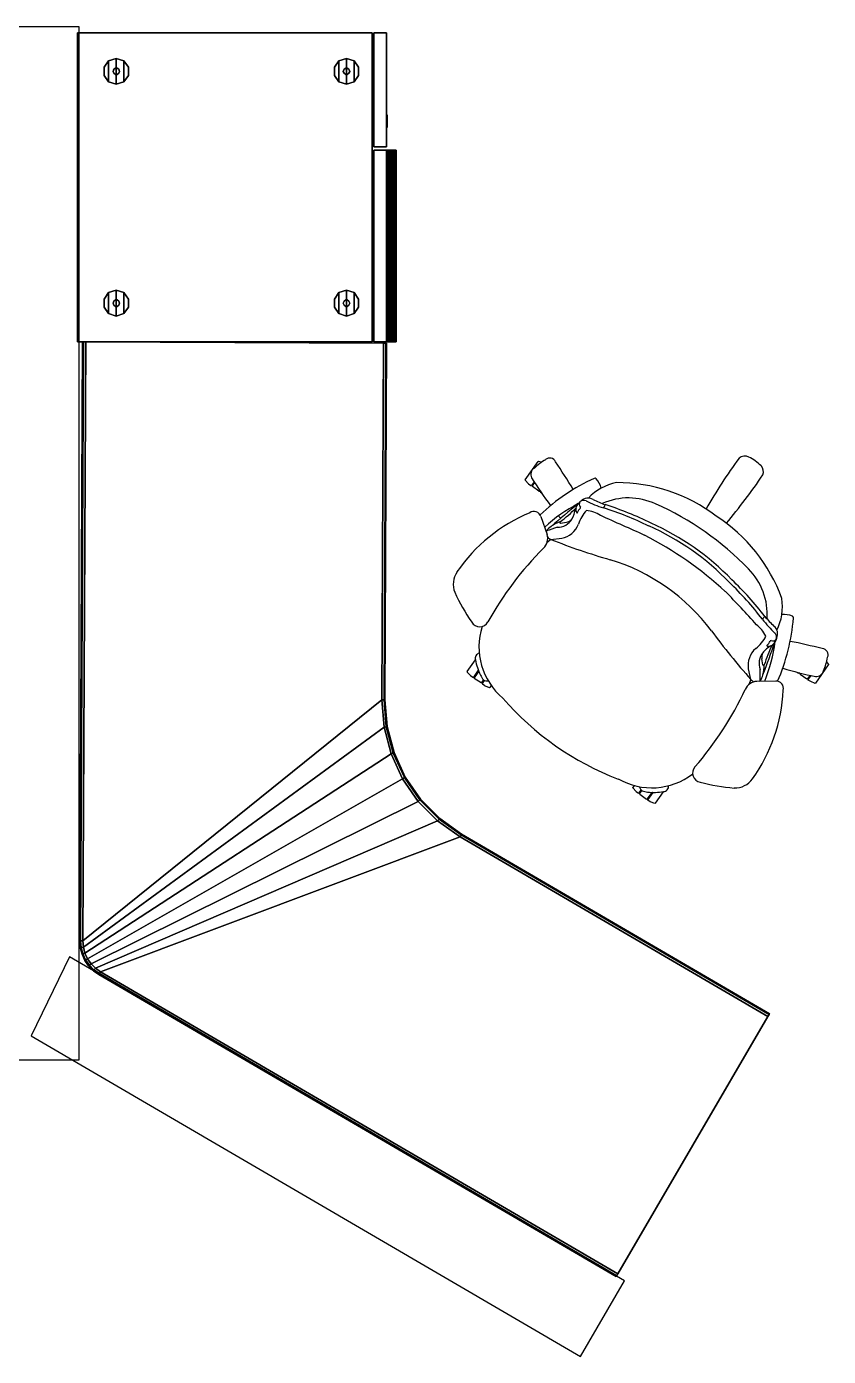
# Model space of a CAD drawing. Header units: inches. Extents: x 23 to 6400, y -2214 to 4412.
# Drawn here: x 584.3 to 646.6, y 300.2 to 403.4 of the extents above; entities that cross this region are included whole.
import ezdxf

# ---------------------------------------------------------------- set-up
doc = ezdxf.new("R2010")
doc.units = ezdxf.units.IN
doc.header["$LTSCALE"] = 96
doc.header["$MEASUREMENT"] = 0
doc.layers.add('A-FURN-EXIST', color=33, linetype='Continuous')

# ---------------------------------------------------------------- blocks, each defined once
blk = doc.blocks.new('A$C4C644684')
at = {"color": 0}
for p, q in [((58.22, 104.91), (66.18, 104.91)), ((66.18, 104.91), (66.18, 24.65)), ((100.85, 69.72), (101.84, 71.13)), ((101.87, 71.15), (101.84, 71.13)), ((102.11, 71.08), (101.87, 71.15)), ((100.85, 69.72), (100.85, 69.68)), ((100.85, 69.68), (101.1, 69.4)), ((101.1, 69.4), (101.28, 69.27)), ((101.28, 69.27), (101.33, 69.28)), ((101.53, 69.56), (101.33, 69.28)), ((101.57, 69.5), (101.39, 69.24)), ((101.39, 69.24), (101.4, 69.19)), ((101.91, 68.83), (101.4, 69.19)), ((101.91, 68.83), (101.97, 68.83)), ((101.97, 68.83), (101.99, 68.86)), ((102.02, 68.82), (102.03, 68.74)), ((102.11, 68.68), (102.03, 68.74)), ((102.05, 66.86), (102.54, 65.47)), ((103.59, 66.34), (104.04, 66.44)), ((102.83, 65.08), (102.53, 64.82)), ((102.83, 65.08), (103.68, 65.19)), ((102.85, 66.08), (102.85, 66.08)), ((121.59, 59.13), (121.61, 59.12)), ((121.68, 59), (121.68, 58.99)), ((119.29, 55.35), (119.23, 55.81)), ((96.34, 54.83), (96.98, 55.74)), ((96.34, 54.83), (96.34, 54.79)), ((96.34, 54.79), (96.59, 54.51)), ((97.2, 54.93), (96.83, 54.39)), ((97.23, 54.85), (96.88, 54.35)), ((97.2, 54.92), (97.21, 54.91)), ((118.37, 54.21), (118.18, 55.03)), ((122, 54.76), (122.08, 54.7)), ((123.41, 53.93), (124.39, 55.34)), ((124.25, 55.58), (124.4, 55.38)), ((124.4, 55.38), (124.39, 55.34)), ((96.59, 54.51), (96.77, 54.38)), ((96.77, 54.38), (96.83, 54.39)), ((96.88, 54.35), (96.89, 54.3)), ((97.41, 53.94), (96.89, 54.3)), ((97.36, 54.56), (97.36, 54.56)), ((97.41, 53.94), (97.46, 53.95)), ((97.46, 53.95), (97.63, 54.18)), ((97.52, 53.91), (97.69, 54.14)), ((97.52, 53.91), (97.53, 53.85)), ((97.71, 53.72), (97.53, 53.85)), ((97.71, 53.72), (98.06, 53.59)), ((98.2, 53.75), (98.1, 53.6)), ((118.37, 54.21), (118.22, 53.83)), ((120.31, 54.08), (118.83, 54.06)), ((119.3, 54.56), (119.3, 54.56)), ((122.16, 54.72), (122.08, 54.7)), ((122.19, 54.68), (122.21, 54.71)), ((122.2, 54.62), (122.19, 54.68)), ((122.2, 54.62), (122.71, 54.26)), ((122.77, 54.27), (122.71, 54.26)), ((122.95, 54.53), (122.77, 54.27)), ((123.02, 54.51), (122.83, 54.23)), ((122.83, 54.17), (122.83, 54.23)), ((123.02, 54.05), (122.83, 54.17)), ((123.37, 53.91), (123.02, 54.05)), ((123.41, 53.93), (123.37, 53.91)), ((98.06, 53.59), (98.1, 53.6)), ((109.3, 45.98), (109.2, 45.83)), ((109.2, 45.79), (109.2, 45.83)), ((109.45, 45.51), (109.2, 45.79)), ((109.45, 45.51), (109.63, 45.38)), ((109.68, 45.39), (109.85, 45.63)), ((109.74, 45.35), (109.9, 45.58)), ((110.67, 45.44), (110.32, 44.94)), ((110.35, 45.47), (110.35, 45.46)), ((110.75, 45.44), (110.37, 44.9)), ((110.75, 45.43), (110.73, 45.44)), ((110.96, 44.6), (111.59, 45.5)), ((109.68, 45.39), (109.63, 45.38)), ((109.75, 45.3), (109.74, 45.35)), ((109.75, 45.3), (110.26, 44.93)), ((110.32, 44.94), (110.26, 44.93)), ((110.38, 44.85), (110.37, 44.9)), ((110.56, 44.72), (110.38, 44.85)), ((110.92, 44.58), (110.56, 44.72)), ((110.96, 44.6), (110.92, 44.58)), ((65.44, 32.67), (62.46, 26.55)), ((108.55, 7.53), (65.44, 32.67)), ((62.46, 26.55), (105.14, 1.65)), ((66.18, 24.65), (58.22, 24.65)), ((105.14, 1.65), (108.55, 7.53))]:
    blk.add_line(p, q, dxfattribs=at)
at = {"color": 0, "linetype": 'Continuous'}
for p, q in [((102.85, 66.08), (102.85, 66.08)), ((102.85, 66.08), (102.85, 66.08)), ((102.85, 66.08), (102.85, 66.08)), ((121.59, 59.13), (121.6, 59.13)), ((121.6, 59.13), (121.6, 59.12)), ((121.6, 59.12), (121.61, 59.12)), ((121.68, 59), (121.68, 58.99)), ((121.68, 58.99), (121.68, 58.99)), ((121.68, 58.99), (121.68, 58.99)), ((97.36, 54.56), (97.36, 54.56)), ((97.36, 54.56), (97.36, 54.56)), ((97.36, 54.56), (97.36, 54.56)), ((119.3, 54.56), (119.3, 54.56)), ((119.3, 54.56), (119.3, 54.56)), ((119.3, 54.56), (119.3, 54.56)), ((110.35, 45.47), (110.35, 45.47)), ((110.35, 45.47), (110.35, 45.46)), ((110.35, 45.46), (110.35, 45.46))]:
    blk.add_line(p, q, dxfattribs=at)
at = {"color": 0}
for centre, radius, start, end in [((104.79, 67.24), 4.68, 120.4374, 133.707), ((102.75, 70.91), 0.496, 24.855, 131.5947), ((149.95, 47.46), 40.36, 143.6382, 150.3084), ((117.9, 70.91), 0.658, 60.578, 133.1097), ((116.23, 67.69), 4.28, 46.8902, 62.2976), ((101.87, 70.13), 0.59, 122.2242, 205.4539), ((65.71, 45.48), 45.41, 31.147, 34.3645), ((118.7, 70.36), 0.648, 336.2382, 44.7345), ((124.63, 84.18), 27.33, 211.561, 217.045), ((112.69, 55.71), 15.54, 114.6915, 133.4725), ((108.75, 65.43), 4.15, 101.3066, 136.3401), ((106.25, 69.69), 0.151, 43.7089, 111.2298), ((105.06, 68.64), 1.74, 14.2074, 41.6764), ((107.98, 56.82), 12.68, 52.6181, 90.2009), ((85.69, 92.45), 40.36, 319.6916, 326.3618), ((105.72, 67.5), 0.8, 60.1355, 134.4715), ((112.52, 81.42), 14.69, 244.1698, 248.162), ((108.87, 63.37), 4.94, 64.7955, 114.3601), ((106.11, 55.34), 12.8, 112.5535, 145.6458), ((101.52, 66.71), 0.548, 15.5859, 125.5928), ((111.23, 56.13), 13.31, 118.1044, 131.8211), ((181.12, -24.45), 119.68, 129.5276, 130.8431), ((98.06, 73.98), 9.32, 306.0709, 316.256), ((101.32, 68.27), 3.54, 332.9385, 346.5302), ((105.16, 67.41), 0.393, 160.1587, 220.2249), ((105.64, 67.31), 0.887, 141.4919, 164.5681), ((104.88, 67.17), 0.023, 216.7678, 315.9393), ((105.73, 66.87), 0.888, 132.6517, 161.5926), ((105.7, 67.32), 0.919, 125.5621, 144.5786), ((107.49, 65.5), 2.63, 135.5454, 163.0009), ((105.39, 67.82), 0.348, 142.008, 222.2382), ((105.38, 67.6), 0.512, 68.7679, 121.5263), ((105.1, 67.56), 0.0489, 319.6079, 38.9614), ((110.25, 77.75), 10.75, 244.1788, 251.925), ((105.19, 64.48), 2.89, 58.9352, 81.7775), ((106.27, 68.06), 0.835, 320.7738, 340.4324), ((100.25, 45.71), 22.82, 63.4709, 73.0048), ((99.36, 43.54), 25.44, 63.7194, 72.3894), ((101.73, 46.98), 22.82, 43.8813, 66.119), ((104.56, 63.69), 2.94, 110.3114, 125.6545), ((103.33, 67.39), 1.36, 270.2307, 327.4509), ((124.63, 84.18), 27.33, 219.1563, 219.6871), ((103.58, 66.41), 0.0616, 129.5275, 279.873), ((103.36, 66.88), 1.73, 280.7645, 339.0434), ((103.96, 67.12), 0.688, 276.7569, 318.1552), ((685.15, 1359.15), 1415.76, 245.88356, 246.03577), ((102.52, 48.15), 19.65, 43.7774, 66.2226), ((102.7, 48.36), 19.65, 43.7774, 66.2226), ((108.84, 56.21), 12.68, 19.7991, 57.3819), ((101.6, 65.16), 0.992, 311.657, 18.2163), ((103.03, 65.6), 0.55, 163.8446, 174.1233), ((103.52, 65.04), 1.24, 122.6746, 144.9967), ((118.32, 20.29), 48.13, 108.1349, 109.1853), ((103.03, 65.6), 0.55, 215.5254, 249.1346), ((121.09, 110.8), 49.22, 248.2279, 253.8982), ((97.49, 40.68), 27.77, 47.135, 62.9624), ((120.95, 45.84), 26.35, 135.1738, 150.8289), ((103.07, 48.89), 15.25, 36.6442, 73.358), ((96.93, 61.6), 1.68, 145.1694, 201.6587), ((99.31, 43.57), 25.44, 37.6106, 46.2806), ((114.7, 59.29), 4.94, 355.6399, 45.2045), ((107.59, 66.45), 13.39, 204.0957, 215.5365), ((64.78, 10.11), 72.51, 41.8265, 44.6201), ((99.12, 43.36), 25.44, 37.6106, 46.2806), ((116.67, 59.88), 4.15, 333.6599, 8.6934), ((119.99, 58.45), 0.835, 129.5676, 149.2262), ((127.73, 65.51), 10.75, 218.075, 225.8212), ((130.4, 68.9), 14.69, 221.838, 225.8302), ((106.19, 60.26), 15.54, 336.5275, 355.3085), ((120.95, 57.52), 1.74, 68.3236, 95.7926), ((121.54, 59), 0.142, 357.884, 68.8399), ((97.31, 59.01), 0.708, 209.223, 332.3984), ((102.49, 56.76), 5.24, 162.6212, 229.7126), ((155.08, 87), 49.22, 216.1018, 221.7721), ((116.99, 56.22), 2.89, 28.2225, 51.0648), ((119.65, 57.75), 0.8, 335.5285, 49.8645), ((117.17, 58.72), 2.63, 306.9991, 334.4546), ((121.88, 53.88), 3.54, 123.4698, 137.0615), ((7.46, 97.15), 119.68, 339.1569, 340.4724), ((128.37, 52.76), 9.32, 153.744, 163.9291), ((107.09, 59.03), 13.31, 338.1789, 351.8956), ((119.06, 57.54), 0.888, 308.4074, 337.3483), ((119.63, 56.84), 0.023, 154.0607, 253.2322), ((119.76, 57.18), 0.393, 249.7751, 309.8413), ((119.92, 57.18), 0.0489, 71.0386, 150.3921), ((120.07, 57.55), 0.348, 247.7618, 327.992), ((119.5, 57.6), 0.887, 305.4319, 328.5081), ((119.86, 57.46), 0.512, 348.4737, 41.2321), ((119.5, 57.66), 0.919, 325.4214, 344.4379), ((112.64, 12.62), 45.41, 75.6355, 78.853), ((97.38, 55.85), 0.418, 103.7131, 195.9357), ((119.88, 55.31), 1.73, 130.9566, 189.2355), ((120.37, 55.46), 1.36, 142.5491, 199.7693), ((119.9, 55.96), 0.688, 151.8448, 193.2431), ((123.87, 56.12), 0.496, 338.4053, 85.145), ((119.73, 56.78), 4.68, 336.293, 349.5626), ((101.74, 56.65), 4.85, 190.875, 205.5267), ((70.98, 53.44), 48.13, 0.8147, 1.8651), ((119.35, 55.36), 0.0616, 190.127, 340.4725), ((116.47, 55.36), 2.94, 344.3455, 359.6886), ((128.86, 81.22), 27.33, 252.955, 258.439), ((123.44, 55.03), 0.59, 264.5461, 347.7758), ((98.47, 55.03), 1.2, 203.2374, 224.4043), ((97.87, 54.52), 0.417, 231.4272, 284.2262), ((118.86, 53.07), 0.992, 91.7837, 158.343), ((118.78, 54.57), 0.55, 220.8654, 254.4746), ((118.78, 54.57), 0.55, 295.8767, 306.1554), ((118.09, 54.83), 1.24, 325.0033, 347.3254), ((120.35, 53.53), 0.548, 344.4072, 94.4141), ((116.03, 67.39), 22.37, 220.8423, 249.1576), ((94.09, 64.65), 26.35, 319.1711, 334.8262), ((108.09, 53.95), 12.8, 324.3542, 357.4465), ((110.67, 51.04), 5.24, 240.2874, 307.3793), ((114.55, 46.94), 0.708, 137.6016, 260.777), ((117.12, 47.47), 1.68, 268.3413, 324.8306), ((110.14, 45.93), 0.417, 185.7738, 238.5728), ((110.42, 46.67), 1.2, 245.5957, 266.7626), ((110.82, 50.29), 4.85, 264.4733, 279.125), ((111.56, 45.92), 0.418, 274.0643, 6.2869), ((118.03, 59.14), 13.39, 254.4635, 265.9043)]:
    blk.add_arc(centre, radius, start, end, dxfattribs=at)
at = {"color": 0, "text_generation_flag": 4, "flags": 1}
for tag, p, rotation in [('CAPGC', (58.93, 131.49, 28.25), 90), ('CAPDH', (58.93, 131.49, 28.25), 90), ('CAPQT', (58.93, 131.49, 28.25), 90), ('CAPMC', (58.93, 131.49, 28.25), 90), ('CAPMG', (58.93, 131.49, 28.25), 90), ('CAPPN', (58.93, 131.49, 28.25), 90), ('CAPGC', (66.08, 131.3), 270), ('CAPDH', (66.08, 131.3), 270), ('CAPQT', (66.08, 131.3), 270), ('CAPMC', (66.08, 131.3), 270), ('CAPMG', (66.08, 131.3), 270), ('CAPPN', (66.08, 131.3), 270), ('CAPGC', (58.93, 107.49), 90), ('CAPDH', (58.93, 107.49), 90), ('CAPQT', (58.93, 107.49), 90), ('CAPMC', (58.93, 107.49), 90), ('CAPMG', (58.93, 107.49), 90), ('CAPPN', (58.93, 107.49), 90)]:
    blk.add_attdef(tag, p, '', height=0.001, rotation=rotation, dxfattribs=at)
at = {"color": 0, "flags": 1}
for tag, p, rotation in [('CAPGC', (58.93, 104.24), 270), ('CAPDH', (58.93, 104.24), 270), ('CAPQT', (58.93, 104.24), 270), ('CAPMC', (58.93, 104.24), 270), ('CAPMG', (58.93, 104.24), 270), ('CAPPN', (58.93, 104.24), 270), ('CAPGC', (58.93, 80.24, 28.25), 270), ('CAPDH', (58.93, 80.24, 28.25), 270), ('CAPQT', (58.93, 80.24, 28.25), 270), ('CAPMC', (58.93, 80.24, 28.25), 270), ('CAPMG', (58.93, 80.24, 28.25), 270), ('CAPPN', (58.93, 80.24, 28.25), 270), ('CAPGC', (66.08, 80.43), 90), ('CAPDH', (66.08, 80.43), 90), ('CAPQT', (66.08, 80.43), 90), ('CAPMC', (66.08, 80.43), 90), ('CAPMG', (66.08, 80.43), 90), ('CAPPN', (66.08, 80.43), 90), ('CAPGC', (107.72, 7.53, 28.25), 149.7332), ('CAPDH', (107.72, 7.53, 28.25), 149.7332), ('CAPQT', (107.72, 7.53, 28.25), 149.7332), ('CAPMC', (107.72, 7.53, 28.25), 149.7332), ('CAPMG', (107.72, 7.53, 28.25), 149.7332), ('CAPPN', (107.72, 7.53, 28.25), 149.7332)]:
    blk.add_attdef(tag, p, '', height=0.001, rotation=rotation, dxfattribs=at)
at = {"color": 0}
mesh = blk.add_polyface(dxfattribs=at)
corners = [(66.08, 80.43, 63.53), (66.08, 80.43, 0.5), (88.96, 80.43, 0.5), (88.96, 80.43, 63.53), (66.08, 104.43, 0.5), (66.08, 104.43, 63.53), (88.96, 104.43, 63.53), (88.96, 104.43, 0.5)]
mesh.append_faces([[corners[k] for k in face] for face in [(0, 1, 2, 3), (4, 5, 6, 7), (3, 6, 5, 0), (1, 0, 5, 4), (2, 7, 6, 3)]], dxfattribs={"color": 0})
mesh = blk.add_polyface(dxfattribs=at)
corners = [(90.08, 95.56, 63.53), (90.08, 104.43, 63.53), (89.08, 104.43, 63.53), (89.08, 95.56, 63.53), (89.08, 104.43, 0.5), (90.08, 104.43, 0.5), (90.08, 95.56, 0.5), (89.08, 95.56, 0.5)]
mesh.append_faces([[corners[k] for k in face] for face in [(0, 1, 2, 3), (4, 2, 1, 5), (0, 6, 5, 1), (7, 6, 0, 3), (6, 7, 4, 5)]], dxfattribs={"color": 0})
mesh = blk.add_polyface(dxfattribs=at)
corners = [(68.15, 101.12, 0.12), (68.15, 101.75, 0.12), (68.15, 101.75), (68.15, 101.12), (68.49, 100.62, 0.12), (68.49, 100.62), (68.49, 102.25, 0.12), (68.49, 102.25), (70.02, 101.75, 0.12), (70.02, 101.12, 0.12), (70.02, 101.12), (70.02, 101.75), (69.68, 100.62, 0.12), (69.08, 100.43, 0.12), (69.08, 100.43), (69.68, 100.62), (69.08, 102.43, 0.12), (69.68, 102.25, 0.12), (69.68, 102.25), (69.08, 102.43)]
mesh.append_faces([[corners[k] for k in face] for face in [(0, 1, 2, 3), (4, 0, 3, 5), (1, 6, 7, 2), (8, 9, 10, 11), (12, 13, 14, 15), (9, 12, 15, 10), (16, 17, 18, 19), (17, 8, 11, 18), (13, 4, 5, 14), (6, 16, 19, 7)]], dxfattribs={"color": 0})
mesh.append_faces([[corners[k] for k in face] for face in [(12, 17, 16, 13)]], dxfattribs={"vtx0": -1, "vtx2": -1, "color": 0})
mesh.append_faces([[corners[k] for k in face] for face in [(0, 4, 6, 1)]], dxfattribs={"vtx1": -1, "color": 0})
mesh.append_faces([[corners[k] for k in face] for face in [(4, 13, 16, 6)]], dxfattribs={"vtx1": -1, "vtx3": -1, "color": 0})
mesh.append_faces([[corners[k] for k in face] for face in [(9, 8, 17, 12)]], dxfattribs={"vtx2": -1, "color": 0})
mesh = blk.add_polyface(dxfattribs=at)
corners = [(87.9, 101.75, 0.12), (87.9, 101.12, 0.12), (87.9, 101.12), (87.9, 101.75), (87.55, 100.62, 0.12), (87.55, 100.62), (86.96, 100.43, 0.12), (86.36, 100.62, 0.12), (86.36, 100.62), (86.96, 100.43), (86.02, 101.12, 0.12), (86.02, 101.75, 0.12), (86.02, 101.75), (86.02, 101.12), (86.36, 102.25, 0.12), (86.96, 102.43, 0.12), (86.96, 102.43), (86.36, 102.25), (87.55, 102.25, 0.12), (87.55, 102.25)]
mesh.append_faces([[corners[k] for k in face] for face in [(0, 1, 2, 3), (1, 4, 5, 2), (6, 7, 8, 9), (10, 11, 12, 13), (7, 10, 13, 8), (4, 6, 9, 5), (14, 15, 16, 17), (15, 18, 19, 16), (18, 0, 3, 19), (11, 14, 17, 12)]], dxfattribs={"color": 0})
mesh.append_faces([[corners[k] for k in face] for face in [(4, 18, 15, 6)]], dxfattribs={"vtx0": -1, "vtx2": -1, "color": 0})
mesh.append_faces([[corners[k] for k in face] for face in [(10, 7, 14, 11)]], dxfattribs={"vtx1": -1, "color": 0})
mesh.append_faces([[corners[k] for k in face] for face in [(7, 6, 15, 14)]], dxfattribs={"vtx1": -1, "vtx3": -1, "color": 0})
mesh.append_faces([[corners[k] for k in face] for face in [(1, 0, 18, 4)]], dxfattribs={"vtx2": -1, "color": 0})
mesh = blk.add_polyface(dxfattribs=at)
corners = [(69.02, 101.68, 0.12), (69.02, 101.68, 0.5), (69.15, 101.68, 0.5), (69.15, 101.68, 0.12), (68.9, 101.59, 0.12), (68.9, 101.59, 0.5), (69.27, 101.59, 0.5), (69.27, 101.59, 0.12), (68.83, 101.43, 0.12), (68.83, 101.43, 0.5), (69.33, 101.43, 0.5), (69.33, 101.43, 0.12), (69.02, 101.18, 0.5), (69.02, 101.18, 0.12), (69.15, 101.18, 0.12), (69.15, 101.18, 0.5), (68.9, 101.28, 0.5), (68.9, 101.28, 0.12), (69.27, 101.28, 0.12), (69.27, 101.28, 0.5)]
mesh.append_faces([[corners[k] for k in face] for face in [(0, 1, 2, 3), (4, 5, 1, 0), (3, 2, 6, 7), (8, 9, 5, 4), (7, 6, 10, 11), (12, 13, 14, 15), (16, 17, 13, 12), (15, 14, 18, 19), (9, 8, 17, 16), (19, 18, 11, 10)]], dxfattribs={"color": 0})
mesh = blk.add_polyface(dxfattribs=at)
corners = [(86.77, 101.59, 0.12), (86.77, 101.59, 0.5), (86.9, 101.68, 0.5), (86.9, 101.68, 0.12), (86.71, 101.43, 0.12), (86.71, 101.43, 0.5), (86.77, 101.28, 0.5), (86.77, 101.28, 0.12), (86.9, 101.18, 0.12), (86.9, 101.18, 0.5), (87.02, 101.18, 0.5), (87.02, 101.18, 0.12), (87.15, 101.28, 0.12), (87.15, 101.28, 0.5), (87.02, 101.68, 0.12), (87.02, 101.68, 0.5), (87.15, 101.59, 0.5), (87.15, 101.59, 0.12), (87.21, 101.43, 0.5), (87.21, 101.43, 0.12)]
mesh.append_faces([[corners[k] for k in face] for face in [(0, 1, 2, 3), (4, 5, 1, 0), (6, 7, 8, 9), (5, 4, 7, 6), (10, 11, 12, 13), (14, 15, 16, 17), (17, 16, 18, 19), (13, 12, 19, 18), (3, 2, 15, 14), (9, 8, 11, 10)]], dxfattribs={"color": 0})
mesh = blk.add_polyface(dxfattribs=at)
corners = [(90.11, 97.12, 49.72), (90.11, 97.81, 49.06), (90.11, 98, 49.22), (90.11, 97.31, 49.91), (90.11, 97.06, 49.47), (90.11, 97.56, 48.97), (90.11, 97.12, 49.22), (90.11, 97.31, 49.06), (90.11, 97.81, 49.91), (90.11, 97.56, 49.97), (90.11, 98.06, 49.47), (90.11, 98, 49.72)]
mesh.append_faces([[corners[k] for k in face] for face in [(0, 1, 2, 3), (4, 5, 1, 0), (3, 2, 10, 9)]], dxfattribs={"vtx0": -1, "vtx2": -1, "color": 0})
mesh.append_faces([[corners[k] for k in face] for face in [(8, 9, 10, 11)]], dxfattribs={"vtx1": -1, "color": 0})
mesh.append_faces([[corners[k] for k in face] for face in [(6, 7, 5, 4)]], dxfattribs={"vtx2": -1, "color": 0})
mesh = blk.add_polyface(dxfattribs=at)
corners = [(90.21, 80.43, 47.09), (90.24, 80.43, 47.34), (90.08, 80.43, 47.38), (90.08, 80.43, 47.12), (90.36, 80.43, 47.09), (90.4, 80.43, 47.28), (90.74, 80.43, 46.94), (90.83, 80.43, 47.03), (90.71, 80.43, 47.16), (90.61, 80.43, 47), (90.83, 80.43, 46.94), (90.83, 80.43, 46.97), (90.77, 80.43, 46.91), (90.49, 80.43, 47.03), (90.55, 80.43, 47.22), (89.08, 80.43, 47.12), (89.08, 80.43, 47.38), (90.71, 95.31, 47.16), (90.83, 95.31, 47.03), (90.74, 95.31, 46.94), (90.61, 95.31, 47), (90.83, 95.31, 46.97), (90.83, 95.31, 46.94), (90.77, 95.31, 46.91), (90.49, 95.31, 47.03), (90.55, 95.31, 47.22), (90.08, 95.31, 47.38), (90.24, 95.31, 47.34), (90.21, 95.31, 47.09), (90.08, 95.31, 47.12), (90.4, 95.31, 47.28), (90.36, 95.31, 47.09), (89.08, 95.31, 47.12), (89.08, 95.31, 47.38)]
mesh.append_faces([[corners[k] for k in face] for face in [(10, 11, 7, 12), (18, 21, 22, 23), (16, 2, 26, 33), (3, 15, 32, 29), (6, 9, 20, 19), (9, 13, 24, 20), (13, 4, 31, 24), (4, 0, 28, 31), (0, 3, 29, 28), (18, 17, 8, 7), (27, 26, 2, 1), (10, 12, 23, 22), (12, 6, 19, 23)]], dxfattribs={"color": 0})
mesh.append_faces([[corners[k] for k in face] for face in [(26, 29, 32, 33), (11, 21, 18, 7)]], dxfattribs={"vtx0": -1, "color": 0})
mesh.append_faces([[corners[k] for k in face] for face in [(0, 1, 2, 3), (6, 7, 8, 9), (17, 20, 24, 25), (30, 31, 28, 27), (25, 24, 31, 30)]], dxfattribs={"vtx0": -1, "vtx2": -1, "color": 0})
mesh.append_faces([[corners[k] for k in face] for face in [(15, 3, 2, 16), (23, 19, 18, 18), (17, 25, 14, 8)]], dxfattribs={"vtx1": -1, "color": 0})
mesh.append_faces([[corners[k] for k in face] for face in [(0, 4, 5, 1), (13, 9, 8, 14), (4, 13, 14, 5), (17, 18, 19, 20), (26, 27, 28, 29), (25, 30, 5, 14)]], dxfattribs={"vtx1": -1, "vtx3": -1, "color": 0})
mesh.append_faces([[corners[k] for k in face] for face in [(6, 12, 7, 7), (30, 27, 1, 5), (11, 10, 22, 21)]], dxfattribs={"vtx3": -1, "color": 0})
mesh = blk.add_polyface(dxfattribs=at)
corners = [(90.21, 80.43, 35.38), (90.24, 80.43, 35.59), (90.08, 80.43, 35.62), (90.08, 80.43, 35.38), (90.36, 80.43, 35.34), (90.4, 80.43, 35.53), (90.74, 80.43, 35.19), (90.83, 80.43, 35.31), (90.71, 80.43, 35.41), (90.61, 80.43, 35.25), (90.83, 80.43, 35.19), (90.83, 80.43, 35.25), (90.77, 80.43, 35.19), (90.49, 80.43, 35.31), (90.55, 80.43, 35.47), (89.08, 80.43, 35.38), (89.08, 80.43, 35.62), (90.71, 95.31, 35.41), (90.83, 95.31, 35.31), (90.74, 95.31, 35.19), (90.61, 95.31, 35.25), (90.83, 95.31, 35.25), (90.83, 95.31, 35.19), (90.77, 95.31, 35.19), (90.49, 95.31, 35.31), (90.55, 95.31, 35.47), (90.08, 95.31, 35.62), (90.24, 95.31, 35.59), (90.21, 95.31, 35.38), (90.08, 95.31, 35.38), (90.4, 95.31, 35.53), (90.36, 95.31, 35.34), (89.08, 95.31, 35.38), (89.08, 95.31, 35.62)]
mesh.append_faces([[corners[k] for k in face] for face in [(10, 11, 7, 12), (18, 21, 22, 23), (16, 2, 26, 33), (13, 4, 31, 24), (4, 0, 28, 31), (18, 17, 8, 7), (27, 26, 2, 1)]], dxfattribs={"color": 0})
mesh.append_faces([[corners[k] for k in face] for face in [(26, 29, 32, 33), (11, 21, 18, 7)]], dxfattribs={"vtx0": -1, "color": 0})
mesh.append_faces([[corners[k] for k in face] for face in [(0, 1, 2, 3), (6, 7, 8, 9), (17, 20, 24, 25), (30, 31, 28, 27), (25, 24, 31, 30)]], dxfattribs={"vtx0": -1, "vtx2": -1, "color": 0})
mesh.append_faces([[corners[k] for k in face] for face in [(15, 3, 2, 16), (23, 19, 18, 18), (6, 9, 20, 19), (0, 3, 29, 28), (17, 25, 14, 8), (10, 12, 23, 22)]], dxfattribs={"vtx1": -1, "color": 0})
mesh.append_faces([[corners[k] for k in face] for face in [(0, 4, 5, 1), (13, 9, 8, 14), (4, 13, 14, 5), (17, 18, 19, 20), (26, 27, 28, 29), (25, 30, 5, 14)]], dxfattribs={"vtx1": -1, "vtx3": -1, "color": 0})
mesh.append_faces([[corners[k] for k in face] for face in [(6, 12, 7, 7), (3, 15, 32, 29), (9, 13, 24, 20), (30, 27, 1, 5), (11, 10, 22, 21), (12, 6, 19, 23)]], dxfattribs={"vtx3": -1, "color": 0})
mesh = blk.add_polyface(dxfattribs=at)
corners = [(90.21, 80.43, 23.62), (90.24, 80.43, 23.84), (90.08, 80.43, 23.88), (90.08, 80.43, 23.62), (90.36, 80.43, 23.59), (90.4, 80.43, 23.81), (90.74, 80.43, 23.44), (90.83, 80.43, 23.56), (90.71, 80.43, 23.66), (90.61, 80.43, 23.5), (90.83, 80.43, 23.44), (90.83, 80.43, 23.5), (90.77, 80.43, 23.44), (90.49, 80.43, 23.56), (90.55, 80.43, 23.75), (89.08, 80.43, 23.62), (89.08, 80.43, 23.88), (90.71, 95.31, 23.66), (90.83, 95.31, 23.56), (90.74, 95.31, 23.44), (90.61, 95.31, 23.5), (90.83, 95.31, 23.5), (90.83, 95.31, 23.44), (90.77, 95.31, 23.44), (90.49, 95.31, 23.56), (90.55, 95.31, 23.75), (90.08, 95.31, 23.88), (90.24, 95.31, 23.84), (90.21, 95.31, 23.62), (90.08, 95.31, 23.62), (90.4, 95.31, 23.81), (90.36, 95.31, 23.59), (89.08, 95.31, 23.62), (89.08, 95.31, 23.88)]
mesh.append_faces([[corners[k] for k in face] for face in [(10, 11, 7, 12), (18, 21, 22, 23), (16, 2, 26, 33), (13, 4, 31, 24), (4, 0, 28, 31), (18, 17, 8, 7), (17, 25, 14, 8), (25, 30, 5, 14)]], dxfattribs={"color": 0})
mesh.append_faces([[corners[k] for k in face] for face in [(26, 29, 32, 33), (11, 21, 18, 7)]], dxfattribs={"vtx0": -1, "color": 0})
mesh.append_faces([[corners[k] for k in face] for face in [(0, 1, 2, 3), (6, 7, 8, 9), (17, 20, 24, 25), (30, 31, 28, 27), (25, 24, 31, 30)]], dxfattribs={"vtx0": -1, "vtx2": -1, "color": 0})
mesh.append_faces([[corners[k] for k in face] for face in [(15, 3, 2, 16), (23, 19, 18, 18), (6, 9, 20, 19), (0, 3, 29, 28), (30, 27, 1, 5), (10, 12, 23, 22)]], dxfattribs={"vtx1": -1, "color": 0})
mesh.append_faces([[corners[k] for k in face] for face in [(0, 4, 5, 1), (13, 9, 8, 14), (4, 13, 14, 5), (17, 18, 19, 20), (26, 27, 28, 29)]], dxfattribs={"vtx1": -1, "vtx3": -1, "color": 0})
mesh.append_faces([[corners[k] for k in face] for face in [(6, 12, 7, 7), (3, 15, 32, 29), (9, 13, 24, 20), (27, 26, 2, 1), (11, 10, 22, 21), (12, 6, 19, 23)]], dxfattribs={"vtx3": -1, "color": 0})
mesh = blk.add_polyface(dxfattribs=at)
corners = [(89.08, 80.43, 11.88), (90.08, 80.43, 11.88), (90.08, 80.43, 12.12), (89.08, 80.43, 12.12), (90.21, 80.43, 11.88), (90.24, 80.43, 12.09), (90.74, 80.43, 11.69), (90.83, 80.43, 11.81), (90.71, 80.43, 11.91), (90.61, 80.43, 11.75), (90.83, 80.43, 11.72), (90.83, 80.43, 11.75), (90.77, 80.43, 11.69), (90.49, 80.43, 11.81), (90.55, 80.43, 12), (90.36, 80.43, 11.84), (90.4, 80.43, 12.06), (90.71, 95.31, 11.91), (90.83, 95.31, 11.81), (90.74, 95.31, 11.69), (90.61, 95.31, 11.75), (90.83, 95.31, 11.75), (90.83, 95.31, 11.72), (90.77, 95.31, 11.69), (90.08, 95.31, 12.12), (90.08, 95.31, 11.88), (89.08, 95.31, 11.88), (89.08, 95.31, 12.12), (90.24, 95.31, 12.09), (90.21, 95.31, 11.88), (90.4, 95.31, 12.06), (90.36, 95.31, 11.84), (90.55, 95.31, 12), (90.49, 95.31, 11.81)]
mesh.append_faces([[corners[k] for k in face] for face in [(10, 11, 7, 12), (18, 21, 22, 23), (3, 2, 24, 27), (32, 30, 16, 14), (13, 15, 31, 33), (15, 4, 29, 31), (18, 17, 8, 7), (10, 12, 23, 22), (12, 6, 19, 23), (17, 32, 14, 8)]], dxfattribs={"color": 0})
mesh.append_faces([[corners[k] for k in face] for face in [(24, 25, 26, 27), (11, 21, 18, 7)]], dxfattribs={"vtx0": -1, "color": 0})
mesh.append_faces([[corners[k] for k in face] for face in [(4, 5, 2, 1), (6, 7, 8, 9), (30, 31, 29, 28), (32, 33, 31, 30), (17, 20, 33, 32)]], dxfattribs={"vtx0": -1, "vtx2": -1, "color": 0})
mesh.append_faces([[corners[k] for k in face] for face in [(0, 1, 2, 3), (23, 19, 18, 18), (30, 28, 5, 16), (6, 9, 20, 19), (4, 1, 25, 29)]], dxfattribs={"vtx1": -1, "color": 0})
mesh.append_faces([[corners[k] for k in face] for face in [(13, 9, 8, 14), (15, 13, 14, 16), (4, 15, 16, 5), (17, 18, 19, 20), (24, 28, 29, 25)]], dxfattribs={"vtx1": -1, "vtx3": -1, "color": 0})
mesh.append_faces([[corners[k] for k in face] for face in [(6, 12, 7, 7), (28, 24, 2, 5), (1, 0, 26, 25), (9, 13, 33, 20), (11, 10, 22, 21)]], dxfattribs={"vtx3": -1, "color": 0})
mesh = blk.add_polyface(dxfattribs=at)
corners = [(89.08, 80.43, 35.75), (90.08, 80.43, 35.75), (90.08, 80.43, 47.12), (89.08, 80.43, 47.12), (89.08, 95.31, 35.75), (89.08, 95.31, 47.12), (90.08, 95.31, 47.12), (90.08, 95.31, 35.75)]
mesh.append_faces([[corners[k] for k in face] for face in [(0, 1, 2, 3), (4, 5, 6, 7), (2, 6, 5, 3), (1, 0, 4, 7), (2, 1, 7, 6)]], dxfattribs={"color": 0})
mesh = blk.add_polyface(dxfattribs=at)
corners = [(89.08, 80.43, 47.47), (90.08, 80.43, 47.47), (90.08, 80.43, 63.53), (89.08, 80.43, 63.53), (89.08, 95.31, 47.47), (89.08, 95.31, 63.53), (90.08, 95.31, 63.53), (90.08, 95.31, 47.47)]
mesh.append_faces([[corners[k] for k in face] for face in [(0, 1, 2, 3), (4, 5, 6, 7), (2, 6, 5, 3), (1, 0, 4, 7), (2, 1, 7, 6)]], dxfattribs={"color": 0})
mesh = blk.add_polyface(dxfattribs=at)
corners = [(89.08, 80.43, 12.25), (90.08, 80.43, 12.25), (90.08, 80.43, 23.62), (89.08, 80.43, 23.62), (89.08, 95.31, 12.25), (89.08, 95.31, 23.62), (90.08, 95.31, 23.62), (90.08, 95.31, 12.25)]
mesh.append_faces([[corners[k] for k in face] for face in [(0, 1, 2, 3), (4, 5, 6, 7), (2, 6, 5, 3), (1, 0, 4, 7), (2, 1, 7, 6)]], dxfattribs={"color": 0})
mesh = blk.add_polyface(dxfattribs=at)
corners = [(89.08, 80.43, 0.5), (90.08, 80.43, 0.5), (90.08, 80.43, 11.88), (89.08, 80.43, 11.88), (89.08, 95.31, 0.5), (89.08, 95.31, 11.88), (90.08, 95.31, 11.88), (90.08, 95.31, 0.5)]
mesh.append_faces([[corners[k] for k in face] for face in [(0, 1, 2, 3), (4, 5, 6, 7), (2, 6, 5, 3), (1, 0, 4, 7), (2, 1, 7, 6)]], dxfattribs={"color": 0})
mesh = blk.add_polyface(dxfattribs=at)
corners = [(89.08, 80.43, 24), (90.08, 80.43, 24), (90.08, 80.43, 35.38), (89.08, 80.43, 35.38), (89.08, 95.31, 24), (89.08, 95.31, 35.38), (90.08, 95.31, 35.38), (90.08, 95.31, 24)]
mesh.append_faces([[corners[k] for k in face] for face in [(0, 1, 2, 3), (4, 5, 6, 7), (2, 6, 5, 3), (1, 0, 4, 7), (2, 1, 7, 6)]], dxfattribs={"color": 0})
mesh = blk.add_polyface(dxfattribs=at)
corners = [(68.15, 83.12, 0.12), (68.15, 83.75, 0.12), (68.15, 83.75), (68.15, 83.12), (68.49, 84.25, 0.12), (68.49, 84.25), (68.49, 82.62, 0.12), (68.49, 82.62), (69.08, 84.43, 0.12), (69.68, 84.25, 0.12), (69.68, 84.25), (69.08, 84.43), (70.02, 83.75, 0.12), (70.02, 83.12, 0.12), (70.02, 83.12), (70.02, 83.75), (69.68, 82.62, 0.12), (69.08, 82.43, 0.12), (69.08, 82.43), (69.68, 82.62)]
mesh.append_faces([[corners[k] for k in face] for face in [(0, 1, 2, 3), (1, 4, 5, 2), (6, 0, 3, 7), (8, 9, 10, 11), (12, 13, 14, 15), (9, 12, 15, 10), (16, 17, 18, 19), (13, 16, 19, 14), (17, 6, 7, 18), (4, 8, 11, 5)]], dxfattribs={"color": 0})
mesh.append_faces([[corners[k] for k in face] for face in [(16, 9, 8, 17)]], dxfattribs={"vtx0": -1, "vtx2": -1, "color": 0})
mesh.append_faces([[corners[k] for k in face] for face in [(0, 6, 4, 1)]], dxfattribs={"vtx1": -1, "color": 0})
mesh.append_faces([[corners[k] for k in face] for face in [(6, 17, 8, 4)]], dxfattribs={"vtx1": -1, "vtx3": -1, "color": 0})
mesh.append_faces([[corners[k] for k in face] for face in [(13, 12, 9, 16)]], dxfattribs={"vtx2": -1, "color": 0})
mesh = blk.add_polyface(dxfattribs=at)
corners = [(69.02, 83.18, 0.5), (69.02, 83.18, 0.12), (69.15, 83.18, 0.12), (69.15, 83.18, 0.5), (68.9, 83.28, 0.5), (68.9, 83.28, 0.12), (69.27, 83.28, 0.12), (69.27, 83.28, 0.5), (68.83, 83.43, 0.5), (68.83, 83.43, 0.12), (69.33, 83.43, 0.12), (69.33, 83.43, 0.5), (69.02, 83.68, 0.12), (69.02, 83.68, 0.5), (69.15, 83.68, 0.5), (69.15, 83.68, 0.12), (68.9, 83.59, 0.12), (68.9, 83.59, 0.5), (69.27, 83.59, 0.5), (69.27, 83.59, 0.12)]
mesh.append_faces([[corners[k] for k in face] for face in [(0, 1, 2, 3), (4, 5, 1, 0), (3, 2, 6, 7), (8, 9, 5, 4), (7, 6, 10, 11), (12, 13, 14, 15), (16, 17, 13, 12), (15, 14, 18, 19), (9, 8, 17, 16), (19, 18, 11, 10)]], dxfattribs={"color": 0})
mesh = blk.add_polyface(dxfattribs=at)
corners = [(86.02, 83.12, 0.12), (86.02, 83.75, 0.12), (86.02, 83.75), (86.02, 83.12), (86.36, 84.25, 0.12), (86.96, 84.43, 0.12), (86.96, 84.43), (86.36, 84.25), (87.9, 83.75, 0.12), (87.9, 83.12, 0.12), (87.9, 83.12), (87.9, 83.75), (87.55, 84.25, 0.12), (87.55, 84.25), (86.96, 82.43, 0.12), (86.36, 82.62, 0.12), (86.36, 82.62), (86.96, 82.43), (87.55, 82.62, 0.12), (87.55, 82.62)]
mesh.append_faces([[corners[k] for k in face] for face in [(0, 1, 2, 3), (4, 5, 6, 7), (1, 4, 7, 2), (8, 9, 10, 11), (12, 8, 11, 13), (5, 12, 13, 6), (14, 15, 16, 17), (18, 14, 17, 19), (9, 18, 19, 10), (15, 0, 3, 16)]], dxfattribs={"color": 0})
mesh.append_faces([[corners[k] for k in face] for face in [(18, 12, 5, 14)]], dxfattribs={"vtx0": -1, "vtx2": -1, "color": 0})
mesh.append_faces([[corners[k] for k in face] for face in [(0, 15, 4, 1)]], dxfattribs={"vtx1": -1, "color": 0})
mesh.append_faces([[corners[k] for k in face] for face in [(15, 14, 5, 4)]], dxfattribs={"vtx1": -1, "vtx3": -1, "color": 0})
mesh.append_faces([[corners[k] for k in face] for face in [(9, 8, 12, 18)]], dxfattribs={"vtx2": -1, "color": 0})
mesh = blk.add_polyface(dxfattribs=at)
corners = [(86.77, 83.28, 0.5), (86.77, 83.28, 0.12), (86.9, 83.18, 0.12), (86.9, 83.18, 0.5), (86.71, 83.43, 0.5), (86.71, 83.43, 0.12), (86.77, 83.59, 0.12), (86.77, 83.59, 0.5), (86.9, 83.68, 0.5), (86.9, 83.68, 0.12), (87.02, 83.68, 0.12), (87.02, 83.68, 0.5), (87.15, 83.59, 0.5), (87.15, 83.59, 0.12), (87.02, 83.18, 0.5), (87.02, 83.18, 0.12), (87.15, 83.28, 0.12), (87.15, 83.28, 0.5), (87.21, 83.43, 0.12), (87.21, 83.43, 0.5)]
mesh.append_faces([[corners[k] for k in face] for face in [(0, 1, 2, 3), (4, 5, 1, 0), (6, 7, 8, 9), (5, 4, 7, 6), (10, 11, 12, 13), (14, 15, 16, 17), (17, 16, 18, 19), (13, 12, 19, 18), (9, 8, 11, 10), (3, 2, 15, 14)]], dxfattribs={"color": 0})
mesh = blk.add_polyface(dxfattribs=at)
corners = [(119.82, 28.26, 28), (119.78, 28.19, 28.18), (119.78, 28.19, 27.07), (119.82, 28.26, 27.25), (119.7, 28.04, 27), (119.7, 28.04, 28.25), (94.2, 43.42, 28), (95.9, 42.21, 28), (95.9, 42.21, 27.25), (94.2, 43.42, 27.25), (92.72, 44.91, 28), (92.72, 44.91, 27.25), (91.53, 46.63, 27.25), (91.53, 46.63, 28), (90.66, 48.53, 27.25), (90.66, 48.53, 28), (90.13, 50.55, 27.25), (90.13, 50.55, 28), (89.95, 52.63, 27.25), (89.95, 52.63, 28), (90.01, 80.32, 28.18), (90.01, 80.32, 27.07), (89.83, 80.32, 27), (89.83, 80.32, 28.25), (90.08, 80.32, 28), (90.08, 80.32, 27.25), (66.46, 80.43, 28), (66.53, 80.43, 28.18), (66.53, 80.43, 27.07), (66.46, 80.43, 27.25), (66.71, 80.43, 27), (66.71, 80.43, 28.25), (66.42, 32.88, 28), (66.28, 33.39, 28), (66.28, 33.39, 27.25), (66.42, 32.88, 27.25), (66.64, 32.4, 28), (66.64, 32.4, 27.25), (66.93, 31.98, 27.25), (66.93, 31.98, 28), (67.3, 31.6, 27.25), (67.3, 31.6, 28), (67.73, 31.3, 27.25), (67.73, 31.3, 28), (66.24, 33.91, 28), (66.24, 33.91, 27.25), (107.95, 7.91, 28.18), (107.95, 7.91, 27.07), (108.04, 8.07, 27), (108.04, 8.07, 28.25), (107.91, 7.85, 28), (107.91, 7.85, 27.25), (66.7, 32.44, 27.07), (66.99, 32.02, 27.07), (67.35, 31.66, 27.07), (67.77, 31.37, 27.07), (66.49, 32.9, 27.07), (66.36, 33.4, 27.07), (66.31, 33.91, 27.07), (91.47, 46.59, 27.07), (90.59, 48.5, 27.07), (90.05, 50.54, 27.07), (89.88, 52.63, 27.07), (94.15, 43.36, 27.07), (92.67, 44.86, 27.07), (95.87, 42.15, 27.07), (66.85, 32.53, 27), (67.13, 32.13, 27), (67.46, 31.79, 27), (67.85, 31.52, 27), (66.65, 32.96, 27), (66.53, 33.43, 27), (66.49, 33.91, 27), (89.88, 50.51, 27), (90.42, 48.44, 27), (89.7, 52.63, 27), (91.32, 46.5, 27), (92.53, 44.75, 27), (94.04, 43.23, 27), (95.78, 42, 27), (66.36, 33.4, 28.18), (66.31, 33.91, 28.18), (66.49, 32.9, 28.18), (66.7, 32.44, 28.18), (66.99, 32.02, 28.18), (67.35, 31.66, 28.18), (67.77, 31.37, 28.18), (90.59, 48.5, 28.18), (90.05, 50.54, 28.18), (91.47, 46.59, 28.18), (89.88, 52.63, 28.18), (94.15, 43.36, 28.18), (92.67, 44.86, 28.18), (95.87, 42.15, 28.18), (67.13, 32.13, 28.25), (66.85, 32.53, 28.25), (67.46, 31.79, 28.25), (67.85, 31.52, 28.25), (66.53, 33.43, 28.25), (66.49, 33.91, 28.25), (66.65, 32.96, 28.25), (89.88, 50.51, 28.25), (90.42, 48.44, 28.25), (89.7, 52.63, 28.25), (91.32, 46.5, 28.25), (94.04, 43.23, 28.25), (92.53, 44.75, 28.25), (95.78, 42, 28.25)]
mesh.append_faces([[corners[k] for k in face] for face in [(6, 7, 8, 9), (10, 6, 9, 11), (10, 11, 12, 13), (13, 12, 14, 15), (15, 14, 16, 17), (17, 16, 18, 19), (0, 3, 8, 7), (18, 25, 24, 19), (32, 33, 34, 35), (36, 32, 35, 37), (36, 37, 38, 39), (39, 38, 40, 41), (41, 40, 42, 43), (33, 44, 45, 34), (42, 51, 50, 43), (26, 29, 45, 44), (38, 37, 52, 53), (40, 38, 53, 54), (42, 40, 54, 55), (37, 35, 56, 52), (35, 34, 57, 56), (34, 45, 58, 57), (42, 55, 47, 51), (14, 12, 59, 60), (16, 14, 60, 61), (18, 16, 61, 62), (11, 9, 63, 64), (9, 8, 65, 63), (11, 64, 59, 12), (2, 65, 8, 3), (18, 62, 21, 25), (28, 58, 45, 29), (53, 52, 66, 67), (54, 53, 67, 68), (55, 54, 68, 69), (52, 56, 70, 66), (56, 57, 71, 70), (57, 58, 72, 71), (55, 69, 48, 47), (73, 61, 60, 74), (61, 73, 75, 62), (60, 59, 76, 74), (77, 64, 63, 78), (78, 63, 65, 79), (64, 77, 76, 59), (4, 79, 65, 2), (62, 75, 22, 21), (30, 72, 58, 28), (80, 81, 44, 33), (82, 80, 33, 32), (83, 82, 32, 36), (84, 83, 36, 39), (85, 84, 39, 41), (86, 85, 41, 43), (46, 86, 43, 50), (87, 15, 17, 88), (89, 13, 15, 87), (88, 17, 19, 90), (91, 6, 10, 92), (91, 93, 7, 6), (92, 10, 13, 89), (7, 93, 1, 0), (20, 90, 19, 24), (44, 81, 27, 26), (94, 95, 83, 84), (96, 94, 84, 85), (97, 96, 85, 86), (98, 99, 81, 80), (100, 98, 80, 82), (95, 100, 82, 83), (49, 97, 86, 46), (88, 101, 102, 87), (101, 88, 90, 103), (104, 89, 87, 102), (105, 91, 92, 106), (105, 107, 93, 91), (106, 92, 89, 104), (93, 107, 5, 1), (23, 103, 90, 20), (81, 99, 31, 27)]], dxfattribs={"color": 0})
mesh.append_faces([[corners[k] for k in face] for face in [(21, 20, 24, 25), (47, 46, 50, 51)]], dxfattribs={"vtx0": -1, "color": 0})
mesh.append_faces([[corners[k] for k in face] for face in [(20, 21, 22, 23), (23, 22, 30, 31), (46, 47, 48, 49)]], dxfattribs={"vtx0": -1, "vtx2": -1, "color": 0})
mesh.append_faces([[corners[k] for k in face] for face in [(0, 1, 2, 3), (26, 27, 28, 29)]], dxfattribs={"vtx1": -1, "color": 0})
mesh.append_faces([[corners[k] for k in face] for face in [(4, 2, 1, 5), (30, 28, 27, 31), (48, 4, 5, 49)]], dxfattribs={"vtx1": -1, "vtx3": -1, "color": 0})
mesh = blk.add_polyface(dxfattribs=at)
corners = [(89.7, 52.63, 27), (66.49, 33.91, 27), (66.71, 80.43, 27), (89.83, 80.32, 27), (66.85, 32.53, 27), (91.32, 46.5, 27), (92.53, 44.75, 27), (67.13, 32.13, 27), (94.04, 43.23, 27), (67.46, 31.79, 27), (95.78, 42, 27), (67.85, 31.52, 27), (108.04, 8.07, 27), (119.7, 28.04, 27), (66.65, 32.96, 27), (90.42, 48.44, 27), (66.53, 33.43, 27), (89.88, 50.51, 27)]
mesh.append_faces([[corners[k] for k in face] for face in [(0, 1, 2, 3)]], dxfattribs={"vtx0": -1, "color": 0})
mesh.append_faces([[corners[k] for k in face] for face in [(4, 5, 6, 7), (8, 9, 7, 6), (9, 8, 10, 11), (5, 4, 14, 15), (15, 14, 16, 17), (1, 0, 17, 16)]], dxfattribs={"vtx0": -1, "vtx2": -1, "color": 0})
mesh.append_faces([[corners[k] for k in face] for face in [(12, 11, 10, 13)]], dxfattribs={"vtx1": -1, "color": 0})
mesh = blk.add_polyface(dxfattribs=at)
corners = [(66.49, 33.91, 28.25), (89.7, 52.63, 28.25), (89.83, 80.32, 28.25), (66.71, 80.43, 28.25), (89.88, 50.51, 28.25), (66.53, 33.43, 28.25), (66.65, 32.96, 28.25), (90.42, 48.44, 28.25), (92.53, 44.75, 28.25), (91.32, 46.5, 28.25), (66.85, 32.53, 28.25), (67.13, 32.13, 28.25), (67.46, 31.79, 28.25), (94.04, 43.23, 28.25), (95.78, 42, 28.25), (67.85, 31.52, 28.25), (119.7, 28.04, 28.25), (108.04, 8.07, 28.25)]
mesh.append_faces([[corners[k] for k in face] for face in [(0, 1, 2, 3)]], dxfattribs={"vtx0": -1, "color": 0})
mesh.append_faces([[corners[k] for k in face] for face in [(16, 14, 15, 17)]], dxfattribs={"vtx1": -1, "color": 0})
mesh.append_faces([[corners[k] for k in face] for face in [(4, 1, 0, 5), (5, 6, 7, 4), (8, 9, 10, 11), (11, 12, 13, 8), (14, 13, 12, 15), (6, 10, 9, 7)]], dxfattribs={"vtx1": -1, "vtx3": -1, "color": 0})

msp = doc.modelspace()

# ---------------------------------------------------------------- block references
at = {"layer": 'A-FURN-EXIST'}
msp.add_blockref('A$C4C644684', (522.16, 298.5), dxfattribs=at)

doc.saveas('drawing.dxf')
